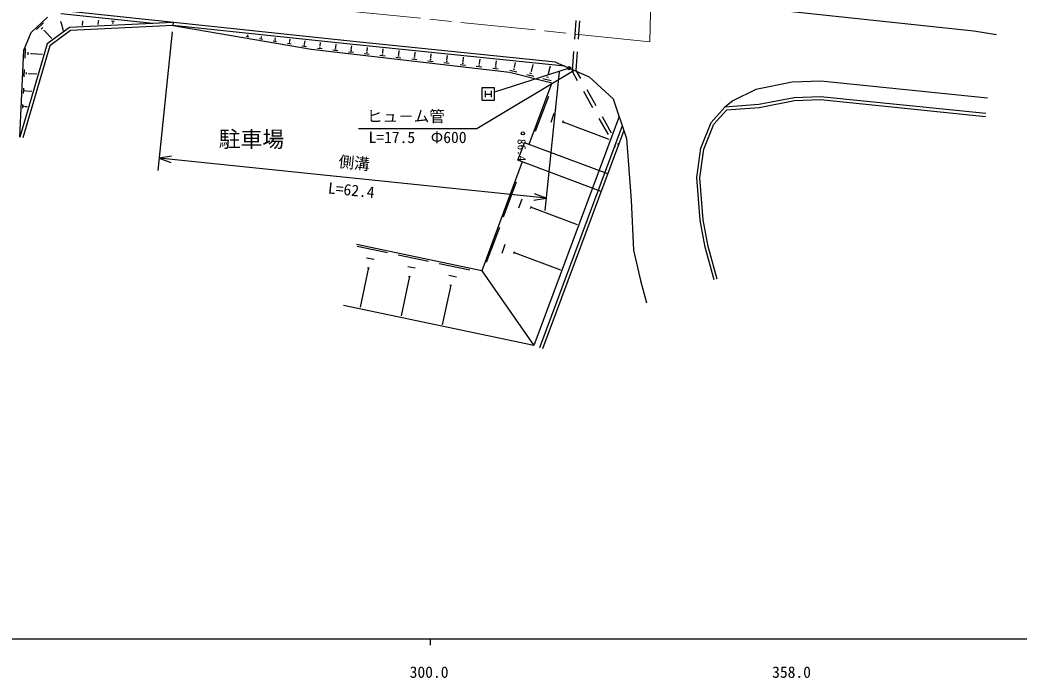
# Model space of a CAD drawing. Units: millimetres, scale not verified. Extents: x 40000 to 680000, y 20000 to 380000.
# Drawn here: x 302204 to 462498, y 198715 to 304272 of the extents above; entities that cross this region are included whole.
import ezdxf
from ezdxf.enums import TextEntityAlignment as Align

# ---------------------------------------------------------------- set-up
doc = ezdxf.new("R2010")
doc.units = ezdxf.units.MM
doc.header["$LTSCALE"] = 1000
doc.header["$PDMODE"] = 32
doc.header["$PDSIZE"] = 500
doc.linetypes.add('CHAIN', pattern=[18.5, 12, -1.5, 3.5, -1.5])
for name, color, linetype, lineweight in [('M-BGD', 7, 'Continuous', 25), ('M-BMK', 2, 'CHAIN', 13), ('M-STR-STRC', 7, 'Continuous', 25), ('M-TTL-BAND', 7, 'Continuous', 25)]:
    doc.layers.add(name, color=color, linetype=linetype, lineweight=lineweight)
doc.styles.add('@ＭＳ ゴシック', font='')
doc.styles.add('ＭＳ ゴシック', font='')
doc.styles.get('@ＭＳ ゴシック').set_extended_font_data('@MS Gothic')
doc.styles.get('ＭＳ ゴシック').set_extended_font_data('MS Gothic')

msp = doc.modelspace()

# ---------------------------------------------------------------- linework, layer by layer
at = {"layer": 'M-BGD'}
for p, q in [((304020, 302290), (306613, 304739)), ((323521, 303707), (308782, 305263)), ((354141, 300976), (310229, 305613)), ((423546, 305894), (455258, 302549)), ((304852, 302732), (305989, 303806)), ((305600, 302793), (305885, 303062)), ((310128, 303063), (306562, 300444)), ((308726, 303989), (308825, 304013)), ((308776, 304001), (309114, 302604)), ((326793, 303864), (310128, 303063)), ((326778, 303363), (310302, 302571)), ((312238, 304101), (312165, 303408)), ((312210, 304104), (312266, 304098)), ((314690, 304176), (314865, 304158)), ((314755, 303957), (314710, 303531)), ((314733, 303960), (314777, 303955)), ((316862, 304158), (317374, 304104)), ((317038, 303985), (317166, 303971)), ((317086, 303824), (317067, 303644)), ((317070, 303826), (317102, 303822)), ((326793, 303864), (326742, 303366)), ((354089, 300478), (326742, 303366)), ((326779, 303363), (348920, 299569)), ((391378, 304204), (391162, 301212)), ((391976, 304161), (391761, 301169)), ((302821, 299442), (304020, 302290)), ((306029, 302553), (306100, 302620)), ((306065, 302587), (307291, 301288)), ((310302, 302571), (306994, 300142)), ((326639, 302372), (324333, 280120)), ((338927, 301534), (338524, 301603)), ((338797, 301681), (338696, 301698)), ((338780, 301808), (338755, 301812)), ((338767, 301810), (338777, 301869)), ((340946, 301482), (340916, 301487)), ((340931, 301485), (340958, 301643)), ((343169, 301148), (343213, 301409)), ((455258, 302549), (458879, 301955)), ((306562, 300444), (302205, 285500)), ((306994, 300142), (302684, 285360)), ((341121, 301158), (340644, 301240)), ((340966, 301332), (340847, 301352)), ((343388, 300770), (342836, 300865)), ((343209, 300971), (343071, 300995)), ((343186, 301145), (343151, 301151)), ((345731, 300369), (345102, 300477)), ((345528, 300598), (345370, 300625)), ((345501, 300797), (345462, 300804)), ((345481, 300800), (345544, 301168)), ((348154, 299954), (347445, 300076)), ((347925, 300212), (347747, 300243)), ((347895, 300437), (347850, 300444)), ((347872, 300441), (347954, 300918)), ((350434, 299875), (350247, 299897)), ((350390, 300109), (350343, 300114)), ((350366, 300111), (350429, 300661)), ((352885, 299831), (352837, 299836)), ((352861, 299834), (352926, 300402)), ((389616, 296852), (354090, 300478)), ((388114, 297508), (354139, 300976)), ((355369, 299555), (355436, 300142)), ((357891, 299274), (357960, 299881)), ((302205, 285500), (302821, 299442)), ((303013, 298144), (303082, 299690)), ((303503, 298703), (303520, 299090)), ((303973, 298828), (303977, 298924)), ((303975, 298876), (305827, 298794)), ((348920, 299569), (380744, 295924)), ((350690, 299618), (349940, 299704)), ((353190, 299332), (352426, 299419)), ((352930, 299594), (352739, 299616)), ((355704, 299044), (354927, 299133)), ((355439, 299310), (355245, 299333)), ((355393, 299552), (355345, 299557)), ((358232, 298754), (357441, 298845)), ((357962, 299025), (357764, 299048)), ((357915, 299271), (357866, 299277)), ((360773, 298463), (359968, 298555)), ((360499, 298739), (360298, 298762)), ((360451, 298989), (360401, 298995)), ((360426, 298992), (360498, 299618)), ((363328, 298170), (362509, 298264)), ((363049, 298451), (362844, 298475)), ((363001, 298705), (362949, 298711)), ((362975, 298708), (363049, 299353)), ((365613, 298162), (365405, 298185)), ((365564, 298420), (365512, 298426)), ((365538, 298423), (365614, 299088)), ((368115, 298137), (368193, 298820)), ((370706, 297848), (370786, 298552)), ((373310, 297558), (373393, 298282)), ((391019, 299217), (390791, 296044)), ((391618, 299174), (391402, 296182)), ((365897, 297876), (365064, 297971)), ((368480, 297580), (367633, 297677)), ((368191, 297870), (367980, 297895)), ((368141, 298134), (368088, 298140)), ((371077, 297283), (370216, 297381)), ((370784, 297578), (370568, 297602)), ((370732, 297845), (370679, 297851)), ((373688, 296984), (372813, 297084)), ((373390, 297284), (373171, 297309)), ((373338, 297555), (373283, 297562)), ((376313, 296683), (375424, 296785)), ((376010, 296988), (375788, 297013)), ((375957, 297264), (375902, 297270)), ((375929, 297267), (376014, 298010)), ((378644, 296690), (378419, 296716)), ((378591, 296971), (378534, 296977)), ((378563, 296974), (378650, 297737)), ((381578, 296697), (381507, 296715)), ((381542, 296706), (381733, 297465)), ((384260, 296023), (384541, 297143)), ((386956, 295483), (387313, 296905)), ((388114, 297508), (393503, 295155)), ((302881, 295145), (302933, 296324)), ((303254, 295572), (303267, 295866)), ((303613, 295666), (303616, 295740)), ((303614, 295703), (304910, 295646)), ((375494, 286865), (391120, 296195)), ((378952, 296380), (378049, 296484)), ((380744, 295924), (387542, 294215)), ((381939, 295881), (380803, 296167)), ((381599, 296329), (381315, 296400)), ((384657, 295198), (383520, 295483)), ((384316, 295646), (384032, 295717)), ((384295, 296014), (384224, 296032)), ((388707, 295940), (386401, 273688)), ((387023, 295034), (386684, 295119)), ((386998, 295472), (386913, 295494)), ((390791, 296044), (391621, 294581)), ((391402, 296182), (392143, 294877)), ((393503, 295155), (397389, 291617)), ((302764, 292490), (302801, 293344)), ((387542, 294215), (383852, 284305)), ((387428, 294501), (386075, 294841)), ((426123, 294280), (420266, 293143)), ((430723, 294465), (426123, 294280)), ((457419, 291740), (430723, 294465)), ((303034, 292799), (303044, 293013)), ((303294, 292868), (303297, 292921)), ((303295, 292894), (304097, 292859)), ((386978, 291984), (384884, 286361)), ((392608, 292842), (394089, 290233)), ((393130, 293138), (394611, 290529)), ((420266, 293143), (416559, 291290)), ((426413, 291790), (420742, 290689)), ((430646, 291960), (426413, 291790)), ((457166, 289253), (430646, 291960)), ((302660, 290139), (302685, 290707)), ((302840, 290344), (302846, 290486)), ((303012, 290390), (303014, 290425)), ((303013, 290408), (303378, 290392)), ((397389, 291617), (399522, 285241)), ((413115, 287839), (415317, 290273)), ((420742, 290689), (415316, 290273)), ((416559, 291290), (415317, 290273)), ((420809, 290192), (415553, 289790)), ((426471, 291291), (420809, 290193)), ((430631, 291459), (426471, 291291)), ((457115, 288756), (430630, 291459)), ((398331, 288802), (384643, 252040)), ((387880, 289247), (387356, 287842)), ((395598, 288789), (397079, 286180)), ((413546, 287570), (415553, 289790)), ((398836, 287292), (385580, 251691)), ((389370, 288092), (389239, 287741)), ((389305, 287917), (396708, 285160)), ((395076, 288493), (396557, 285884)), ((411458, 283695), (413115, 287839)), ((411944, 283565), (413546, 287570)), ((356494, 286865), (375494, 286865)), ((399088, 286537), (386049, 251516)), ((382083, 281762), (383130, 284574)), ((396503, 279594), (383130, 284574)), ((397544, 284145), (397690, 283887)), ((398066, 284441), (398212, 284183)), ((399522, 285241), (400251, 275372)), ((326514, 282425), (324539, 282109)), ((410784, 278982), (411458, 283695)), ((411287, 278966), (411944, 283565)), ((386607, 275677), (324539, 282109)), ((324539, 282109), (326407, 281395)), ((382805, 281494), (376301, 264024)), ((395456, 276783), (382083, 281762)), ((411328, 272144), (410784, 278982)), ((411824, 272212), (411287, 278966)), ((379787, 272671), (381881, 278294)), ((386607, 275677), (384739, 276391)), ((382259, 274152), (382783, 275558)), ((384142, 274051), (384273, 274402)), ((384208, 274227), (391611, 271470)), ((384632, 275361), (386607, 275677)), ((400251, 275372), (400658, 267327)), ((377083, 265409), (379177, 271031)), ((412157, 267845), (411328, 272144)), ((412644, 267959), (411824, 272212)), ((376301, 264024), (356173, 268277)), ((356279, 267999), (361171, 266965)), ((379555, 266889), (380078, 268295)), ((413607, 262562), (412157, 267845)), ((414089, 262694), (412644, 267959)), ((357803, 266144), (359026, 265885)), ((362883, 266604), (367775, 265570)), ((381438, 266788), (381569, 267140)), ((381504, 266964), (388907, 264207)), ((400658, 267327), (401746, 262458)), ((358105, 264547), (356761, 258188)), ((357952, 264579), (358258, 264515)), ((364408, 264748), (365631, 264490)), ((369487, 265208), (374379, 264174)), ((364709, 263151), (363365, 256792)), ((364556, 263184), (364862, 263119)), ((371012, 263353), (372235, 263094)), ((376300, 264024), (384643, 252040)), ((371313, 261756), (369969, 255396)), ((371160, 261788), (371466, 261724)), ((401746, 262458), (402730, 258884)), ((384643, 252040), (354105, 258493))]:
    msp.add_line(p, q, dxfattribs=at)
msp.add_circle((382886, 286079), 250, dxfattribs=at)
at = {"layer": 'M-BMK'}
for p, q in [((403442, 308408), (403256, 300787)), ((403256, 300787), (353882, 305827))]:
    msp.add_line(p, q, dxfattribs=at)
at = {"layer": 'M-STR-STRC'}
for p, q in [((390175, 296499), (378323, 292706)), ((376323, 293386), (376323, 291386)), ((378323, 293386), (376323, 293386)), ((378323, 291386), (378323, 293386)), ((376823, 292886), (376823, 291886)), ((376823, 292386), (377823, 292386)), ((377823, 292886), (377823, 291886)), ((376323, 291386), (378323, 291386))]:
    msp.add_line(p, q, dxfattribs=at)
for radius in [150, 120, 90, 60, 30]:
    msp.add_circle((390318, 296545), radius, dxfattribs=at)
msp.add_point((390318, 296545), dxfattribs=at)
at = {"layer": 'M-TTL-BAND'}
for p, q in [((40000, 205000), (579000, 205000)), ((368000, 205000), (368000, 204000))]:
    msp.add_line(p, q, dxfattribs=at)

# ---------------------------------------------------------------- texts
at = {"layer": 'M-BGD', "style": 'ＭＳ ゴシック'}
msp.add_text('ヒュ－ム管', height=1833, dxfattribs=at).set_placement((357869, 287365), align=Align.BOTTOM_LEFT)
msp.add_text('駐車場', height=2566, dxfattribs=at).set_placement((339346, 283098), align=Align.BOTTOM_CENTER)
msp.add_text('L=17.5\u3000Φ600', height=1833, dxfattribs=at).set_placement((365994, 286365), align=Align.TOP_CENTER)
msp.add_text('86.4', height=1320, rotation=270.804, dxfattribs=at).set_placement((382716, 283396), align=Align.MIDDLE_CENTER)
msp.add_text('側溝', height=1833, rotation=354.083, dxfattribs=at).set_placement((355676, 279888), align=Align.BOTTOM_CENTER)
at = {"layer": 'M-BGD', "style": '@ＭＳ ゴシック'}
msp.add_text('L=62.4', height=1833, rotation=354.083, dxfattribs=at).set_placement((355470, 277898), align=Align.TOP_CENTER)
at = {"layer": 'M-TTL-BAND', "style": 'ＭＳ ゴシック'}
for s, p in [('300.0', (367844, 198195)), ('358.0', (426000, 198195))]:
    msp.add_text(s, height=1833, dxfattribs=at).set_placement(p, align=Align.BOTTOM_CENTER)

doc.saveas('drawing.dxf')
